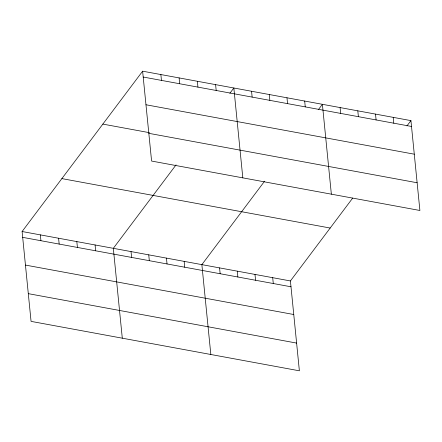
<?xml version="1.0" encoding="UTF-8"?>
<svg xmlns="http://www.w3.org/2000/svg" width="442" height="442" viewBox="0 0 442 442"><rect width="100%" height="100%" fill="white"/><g stroke="black" fill="none" stroke-linecap="round" stroke-linejoin="round"><path stroke-width="0.66" d="M352.716 198.055L290.411 280.946L299.378 370.81L31.067 321.378L22.1 231.514L142.622 71.19L410.933 120.622L419.9 210.486L151.589 161.054L142.622 71.19M176.043 164.888L113.323 248.321L122.296 338.185M229.868 93.284L233.846 87.997L242.818 177.861M264.587 181.198L201.867 264.631L210.834 354.501M318.411 109.599L322.389 104.306L331.356 194.176M406.955 125.909L410.933 120.622M143.202 77.03L411.513 126.462M145.97 104.76L414.281 154.192M102.848 124.097L149.473 132.688M148.821 133.329L417.132 182.756M61.874 178.607L330.18 228.039M22.1 231.514L290.411 280.946M22.686 237.354L290.991 286.786M25.448 265.084L293.759 314.516M28.305 293.654L296.61 343.08M393.22 117.357L393.805 123.196M375.512 114.097L376.098 119.937M357.805 110.831L358.39 116.677M340.097 107.572L340.683 113.412M304.682 101.047L305.262 106.887M286.974 97.781L287.554 103.627M269.261 94.522L269.847 100.362M272.697 277.681L273.283 283.526M251.553 91.256L252.139 97.102M254.99 274.421L255.575 280.261M237.282 271.156L237.868 277.001M215.602 84.632L216.182 90.477M219.575 267.896L220.16 273.736M197.359 81.273L197.939 87.113M179.109 77.914L179.695 83.753M184.159 261.371L184.739 267.211M160.866 74.549L161.452 80.394M166.452 258.106L167.032 263.951M148.744 254.846L149.324 260.686M131.031 251.581L131.617 257.426M95.08 244.962L95.665 250.802M76.836 241.597L77.416 247.437M58.593 238.238L59.173 244.078M40.344 234.873L40.929 240.719"/></g></svg>
